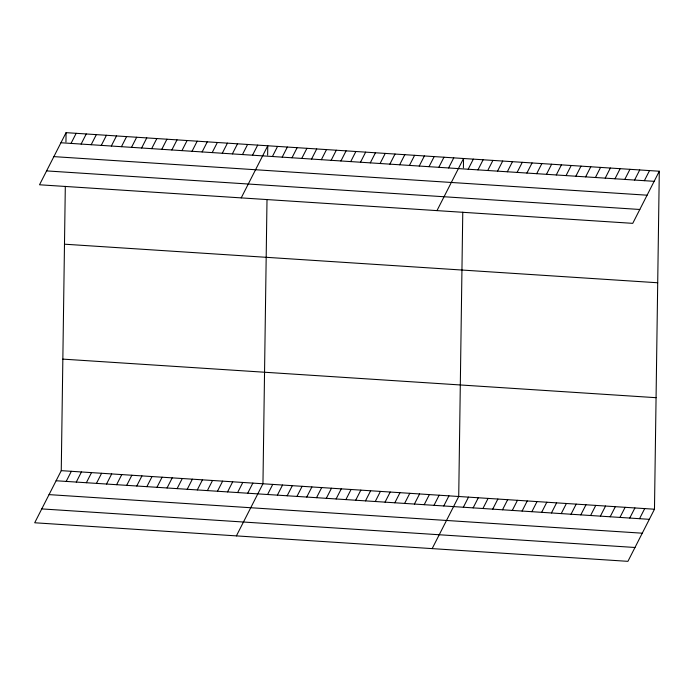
<?xml version="1.0" encoding="UTF-8"?>
<svg xmlns="http://www.w3.org/2000/svg" width="694" height="694" viewBox="0 0 694 694"><rect width="100%" height="100%" fill="white"/><g stroke="black" fill="none" stroke-linecap="round" stroke-linejoin="round"><path stroke-width="1.04" d="M659.3 171.227L632.746 223.347L39.523 184.778L66.077 132.658L659.3 171.227L654.477 509.223L627.923 561.342L34.7 522.773L61.254 470.653L65.314 186.356M65.947 141.949L66.077 132.658M267.008 199.473L262.957 483.77L236.394 535.889M267.641 155.066L267.771 145.766L241.217 197.885M462.768 212.199L458.717 496.496L432.162 548.616M463.401 167.792L463.54 158.492L436.977 210.62M71.014 143.415L76.166 133.309M81.103 144.066L86.247 133.968M91.183 144.725L96.336 134.619M101.272 145.384L106.416 135.278M111.352 146.035L116.505 135.929M121.441 146.694L126.586 136.588M131.522 147.345L136.675 137.247M141.611 148.004L146.755 137.898M151.691 148.655L156.844 138.557M161.78 149.314L166.924 139.208M171.86 149.973L177.013 139.867M181.949 150.624L187.094 140.526M192.03 151.283L197.183 141.177M202.119 151.934L207.263 141.836M212.199 152.593L217.352 142.487M222.288 153.253L227.432 143.146M232.369 153.903L237.522 143.797M66.19 481.419L71.343 471.313M242.458 154.562L247.602 144.456M76.279 482.07L81.424 471.963M252.538 155.213L257.691 145.115M86.36 482.729L91.513 472.623M96.449 483.38L101.593 473.282M272.412 156.506L277.565 146.408M106.529 484.039L111.682 473.933M282.198 157.148L287.351 147.041M116.618 484.69L121.762 474.592M291.992 157.781L297.136 147.675M126.698 485.349L131.851 475.243M301.777 158.414L306.93 148.316M136.787 486.008L141.932 475.902M311.563 159.056L316.716 148.95M146.868 486.659L152.021 476.561M321.357 159.689L326.501 149.583M156.957 487.318L162.101 477.212M331.142 160.323L336.286 150.225M167.046 487.969L172.19 477.871M340.928 160.965L346.08 150.858M177.126 488.628L182.27 478.522M350.722 161.598L355.866 151.492M187.215 489.287L192.359 479.181M360.507 162.231L365.651 152.133M197.296 489.938L202.44 479.832M370.292 162.873L375.445 152.767M207.385 490.597L212.529 480.491M380.086 163.506L385.231 153.4M217.465 491.248L222.618 481.15M389.872 164.148L395.016 154.042M227.554 491.907L232.698 481.801M399.657 164.782L404.81 154.675M237.634 492.558L242.787 482.46M409.451 165.415L414.596 155.317M247.723 493.217L252.868 483.111M419.237 166.057L424.381 155.95M429.022 166.69L434.175 156.584M267.589 494.51L272.742 484.403M438.816 167.323L443.96 157.226M277.383 495.143L282.527 485.045M448.602 167.965L453.746 157.859M287.169 495.785L292.321 485.679M296.954 496.418L302.107 486.312M468.181 169.232L473.325 159.134M306.748 497.051L311.892 486.954M477.966 169.874L483.111 159.767M316.533 497.693L321.678 487.587M487.752 170.507L492.905 160.401M326.319 498.327L331.472 488.22M497.537 171.14L502.69 161.043M336.113 498.96L341.257 488.862M507.331 171.782L512.476 161.676M345.898 499.602L351.043 489.496M517.117 172.416L522.27 162.318M355.684 500.235L360.837 490.138M526.902 173.058L532.055 162.951M365.478 500.877L370.622 490.771M536.696 173.691L541.841 163.584M375.263 501.51L380.407 491.404M546.482 174.324L551.626 164.226M385.049 502.144L390.202 492.046M556.267 174.966L561.42 164.86M394.843 502.786L399.987 492.679M566.061 175.599L571.205 165.493M404.628 503.419L409.772 493.313M575.846 176.233L580.991 166.135M414.413 504.052L419.566 493.954M585.632 176.875L590.785 166.768M424.208 504.694L429.352 494.588M595.426 177.508L600.57 167.401M433.993 505.327L439.137 495.221M605.211 178.141L610.356 168.043M443.778 505.961L448.931 495.863M614.997 178.783L620.15 168.677M624.791 179.416L629.935 169.31M463.358 507.236L468.502 497.13M634.576 180.05L639.721 169.952M473.143 507.869L478.296 497.772M644.362 180.692L649.515 170.585M482.929 508.511L488.082 498.405M492.723 509.144L497.867 499.047M502.508 509.786L507.661 499.68M512.293 510.42L517.446 500.313M522.088 511.053L527.232 500.955M531.873 511.695L537.017 501.589M541.658 512.328L546.811 502.222M551.452 512.961L556.597 502.864M561.238 513.603L566.382 503.497M571.023 514.237L576.176 504.13M580.817 514.87L585.962 504.772M590.603 515.512L595.747 505.406M600.388 516.145L605.541 506.039M610.182 516.787L615.326 506.681M619.968 517.42L625.112 507.314M629.753 518.054L634.906 507.956M639.547 518.696L644.691 508.589M60.933 142.756L654.156 181.325M53.863 156.627L647.086 195.196M46.585 170.906L639.807 209.475M64.49 244.193L657.712 282.762M62.85 359.119L656.073 397.688M61.254 470.653L654.477 509.223M56.11 480.76L649.332 519.329M49.04 494.622L642.262 533.192M41.761 508.91L634.984 547.479"/></g></svg>
